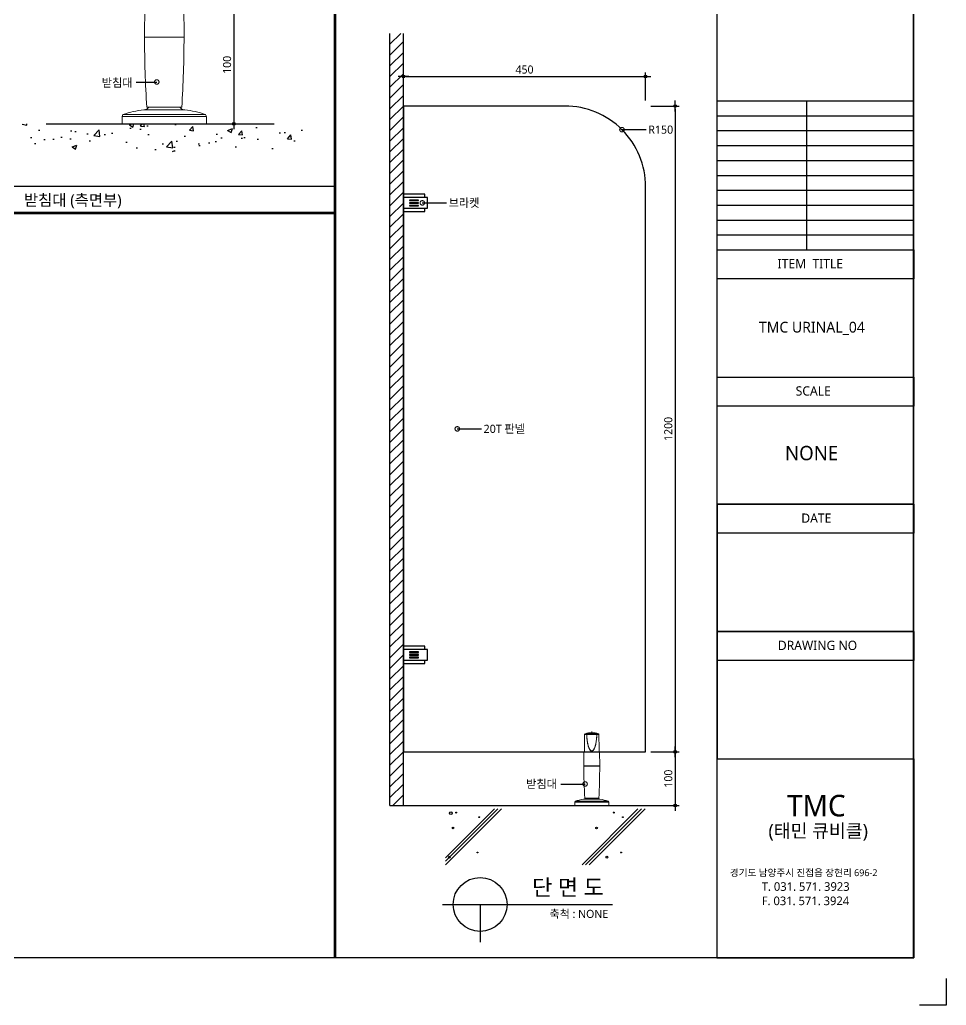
# Model space of a CAD drawing. Extents: x -256 to 8104, y -176 to 5714.
# Drawn here: x 4660 to 8104, y -176 to 3488 of the extents above; entities that cross this region are included whole.
import ezdxf
from ezdxf.enums import TextEntityAlignment as Align

# ---------------------------------------------------------------- set-up
doc = ezdxf.new("R2010")
doc.units = 0
doc.header["$LTSCALE"] = 30
doc.layers.get('0').update_dxf_attribs({"linetype": 'CONTINUOUS'})
doc.layers.get('DEFPOINTS').update_dxf_attribs({"linetype": 'CONTINUOUS'})
for name, color, linetype in [('curior-0Line', 252, 'CONTINUOUS'), ('DIM', 7, 'CONTINUOUS'), ('TIT', 3, 'CONTINUOUS'), ('문자', 3, 'CONTINUOUS'), ('부자재', 4, 'CONTINUOUS'), ('치수', 1, 'CONTINUOUS'), ('판넬', 2, 'CONTINUOUS'), ('해치', 8, 'CONTINUOUS')]:
    doc.layers.add(name, color=color, linetype=linetype)
doc.styles.add('돋움', font='malgun.ttf')
doc.dimstyles.new('10', dxfattribs={"dimscale": 10, "dimtxt": 3, "dimasz": 1, "dimexe": 1.5, "dimexo": 2, "dimgap": 1, "dimtad": 1, "dimdec": 0, "dimlunit": 6, "dimtxsty": '돋움', "dimblk": 'DIMDOT', "dimcen": -1, "dimdle": 1.5, "dimclrt": 3, "dimazin": 3, "dimtfac": 1, "dimtdec": 0, "dimtix": 1, "dimtmove": 2, "dimatfit": 3, "dimldrblk": 'DIMDOT', "dimarcsym": 0})

# ---------------------------------------------------------------- blocks, each defined once
blk = doc.blocks.new('_DOTSMALL')
at = {"color": 0, "linetype": 'ByBlock', "const_width": 0.5}
blk.add_lwpolyline([(-0.0625, 0, 1), (0.0625, 0, 1)], format="xyb", close=True, dxfattribs=at)
blk = doc.blocks.new('A$C63EC304E')
at = {"layer": '치수', "color": 1, "xscale": 2.5, "yscale": 2.5, "zscale": 2.5, "rotation": 234.3098741996962}
blk.add_blockref('_DOTSMALL', (0.31, 0.31), dxfattribs=at)
blk = doc.blocks.new('A$C2BC9653E')
at = {"layer": '치수', "xscale": 0.3333333333333333, "yscale": 0.3333333333333333, "zscale": 0.3333333333333333}
blk.add_blockref('A$C63EC304E', (0, 0), dxfattribs=at)
blk = doc.blocks.new('A$C7FC71301')
at = {"layer": '치수', "rotation": 180}
blk.add_blockref('A$C2BC9653E', (0.208, 0.208), dxfattribs=at)
blk = doc.blocks.new('A$C4A20372B')
at = {"layer": '치수'}
blk.add_blockref('A$C7FC71301', (0, 0), dxfattribs=at)
blk = doc.blocks.new('A$C566469F5')
at = {"layer": '치수'}
blk.add_blockref('A$C4A20372B', (0, 0), dxfattribs=at)
blk = doc.blocks.new('A$C7E317CD4')
at = {"layer": '해치', "xscale": 2, "yscale": 2, "zscale": 2}
blk.add_blockref('A$C566469F5', (0, 0), dxfattribs=at)
blk = doc.blocks.new('A$C601D7F27')
at = {"layer": '치수'}
blk.add_blockref('A$C7E317CD4', (0, 0), dxfattribs=at)
blk = doc.blocks.new('A$C38802C08')
at = {"layer": '치수'}
blk.add_blockref('A$C601D7F27', (0, 0), dxfattribs=at)
blk = doc.blocks.new('U_T460_F')
at = {"color": 0, "lineweight": 0}
blk.add_line((0.03, 51.22), (0, 52.07), dxfattribs=at)
at = {"color": 0, "lineweight": 15}
for p, q in [((-4.48, 50.03), (-6.33, 50.03)), ((-5.93, 50.51), (-4.49, 50.51)), ((-4.49, 50.62), (-4.49, 50.51)), ((-4.46, 50.46), (-4.47, 50.57)), ((-4.43, 50.62), (-4.42, 50.51)), ((4.43, 50.03), (-4.43, 50.03)), ((-4.42, 50.51), (4.42, 50.51)), ((4.42, 50.51), (4.43, 50.62)), ((4.47, 50.57), (4.46, 50.46)), ((6.33, 50.03), (4.48, 50.03)), ((4.49, 50.51), (4.49, 50.62)), ((4.49, 50.51), (5.93, 50.51)), ((0, 38.43), (0, 38.37)), ((-6.91, 37.85), (-7, 27.85)), ((-6.44, 37.85), (-6.91, 37.85)), ((6.91, 37.85), (6.44, 37.85)), ((7, 27.85), (6.91, 37.85)), ((-7, 27.85), (7, 27.85)), ((-0.77, 27.8), (-7, 27.8)), ((-6, 27.85), (-6, 27.8)), ((7, 27.8), (-0.77, 27.8)), ((6, 27.8), (6, 27.85)), ((7.25, 4.45), (-7.25, 4.45)), ((-7.08, 4.5), (7.08, 4.5)), ((-0.68, 5.3), (-6.2, 5.3)), ((6.2, 5.3), (-0.68, 5.3)), ((-14.67, 2.98), (-15, 2.36)), ((-15, 2.36), (-15, 0)), ((15, 2.36), (-15, 2.36)), ((-14.67, 2.98), (14.67, 2.98)), ((15, 2.36), (14.67, 2.98)), ((15, 0), (15, 2.36)), ((15, 0), (-15, 0))]:
    blk.add_line(p, q, dxfattribs=at)
at = {"color": 0, "lineweight": 15, "flags": 128}
for points in [[(-6.33, 50.03), (-6.43, 39.55), (-6.44, 37.85)], [(6.44, 37.85), (6.43, 39.55), (6.33, 50.03)]]:
    blk.add_lwpolyline(points, dxfattribs=at)
at = {"color": 0, "lineweight": 15}
for centre, radius, start, end in [((0, 26.35), 24.87, 76.2089, 103.7911), ((0, 26.35), 24.68, 79.5103, 100.4897), ((-4.41, 50.46), 0.0494, 99.6013, 180.9536), ((-4.43, 49.96), 0.0676, 89.8126, 104.7087), ((4.41, 50.46), 0.0494, 359.0464, 80.3987), ((4.43, 49.96), 0.0676, 75.2913, 90.1874), ((309.81, 27.8), 316.81, 180, 184.0727), ((-309.81, 27.8), 316.81, 355.9273, 0), ((-3.11, -36.12), 40.78, 95.8321, 106.4688), ((-7.08, 4.38), 0.125, 93.0819, 147.303), ((-7.2, 6.7), 2.2, 273.0819, 320.4788), ((7.2, 6.7), 2.2, 219.5212, 266.9181), ((7.07, 4.38), 0.125, 32.697, 86.9181), ((3.11, -36.12), 40.78, 73.5312, 84.1679)]:
    blk.add_arc(centre, radius, start, end, dxfattribs=at)
for points, knots in [([(4.43, 50.62), (3.95, 50.7), (3.07, 50.84), (1.75, 50.97), (0.5, 51.03), (-0.73, 51.02), (-1.93, 50.95), (-3.16, 50.83), (-3.99, 50.69), (-4.43, 50.62)], [0, 0, 0, 0, 0.162028, 0.302727, 0.443426, 0.583945, 0.717175, 0.850406, 1, 1, 1, 1]), ([(-6.33, 50.03), (-6.32, 50.08), (-6.31, 50.19), (-6.23, 50.33), (-6.1, 50.45), (-5.99, 50.49), (-5.93, 50.51)], [0, 0, 0, 0, 0.237766, 0.475288, 0.719622, 1, 1, 1, 1]), ([(-4.49, 50.51), (-4.49, 50.49), (-4.49, 50.45), (-4.49, 50.32), (-4.48, 50.18), (-4.48, 50.08), (-4.48, 50.03)], [0, 0, 0, 0, 0.334093, 0.590931, 0.797381, 1, 1, 1, 1]), ([(4.48, 50.03), (4.45, 49.53), (4.41, 48.53), (4.25, 46.98), (4.02, 45.39), (3.67, 43.75), (3.29, 42.42), (2.9, 41.38), (2.58, 40.69), (2.26, 40.09), (1.92, 39.57), (1.58, 39.17), (1.27, 38.87), (0.99, 38.66), (0.68, 38.49), (0.38, 38.39), (0.09, 38.35), (-0.26, 38.35), (-0.64, 38.46), (-1.02, 38.68), (-1.41, 38.98), (-1.81, 39.42), (-2.23, 40.03), (-2.59, 40.7), (-2.92, 41.43), (-3.2, 42.18), (-3.52, 43.2), (-3.84, 44.49), (-4.16, 46.26), (-4.38, 48.1), (-4.45, 49.43), (-4.48, 50.03)], [0, 0, 0, 0, 0.056109, 0.112217, 0.175281, 0.238353, 0.301443, 0.333042, 0.364629, 0.387953, 0.411299, 0.434541, 0.447611, 0.460668, 0.473897, 0.487096, 0.496849, 0.5066, 0.526009, 0.540576, 0.555174, 0.581659, 0.608219, 0.638624, 0.669049, 0.699366, 0.729689, 0.790416, 0.85116, 0.932397, 1, 1, 1, 1]), ([(-4.47, 50.57), (-4.47, 50.57), (-4.47, 50.59), (-4.46, 50.6), (-4.44, 50.61), (-4.43, 50.62), (-4.43, 50.62), (-4.43, 50.62)], [0, 0, 0, 0, 0.242569, 0.485194, 0.726282, 0.964202, 1, 1, 1, 1]), ([(0, 38.37), (0, 38.37), (-0.06, 38.37), (-0.22, 38.38), (-0.46, 38.44), (-0.73, 38.54), (-1, 38.7), (-1.34, 38.96), (-1.71, 39.35), (-2.09, 39.86), (-2.41, 40.4), (-2.76, 41.13), (-3.13, 42.04), (-3.48, 43.15), (-3.76, 44.3), (-3.99, 45.45), (-4.17, 46.59), (-4.3, 47.73), (-4.4, 48.87), (-4.43, 49.64), (-4.45, 50.03)], [0, 0, 0, 0, 0.000002, 0.013987, 0.034489, 0.055571, 0.080059, 0.105024, 0.152856, 0.201778, 0.249419, 0.29733, 0.385736, 0.474191, 0.564237, 0.654293, 0.740421, 0.826551, 0.913276, 1, 1, 1, 1]), ([(-4.42, 50.51), (-4.43, 50.48), (-4.43, 50.44), (-4.44, 50.31), (-4.44, 50.17), (-4.44, 50.08), (-4.43, 50.03)], [0, 0, 0, 0, 0.356402, 0.614532, 0.805916, 1, 1, 1, 1]), ([(-4.43, 50.03), (-4.41, 49.52), (-4.36, 48.5), (-4.21, 46.98), (-4, 45.59), (-3.75, 44.32), (-3.55, 43.56), (-3.45, 43.18)], [0, 0, 0, 0, 0.219748, 0.439653, 0.659373, 0.829518, 1, 1, 1, 1]), ([(4.45, 50.03), (4.42, 49.41), (4.36, 48.17), (4.15, 46.33), (3.83, 44.51), (3.45, 43.05), (3.09, 41.94), (2.78, 41.16), (2.42, 40.4), (2.02, 39.76), (1.61, 39.22), (1.23, 38.86), (0.87, 38.62), (0.58, 38.47), (0.28, 38.39), (0.09, 38.37), (0, 38.37), (0, 38.37)], [0, 0, 0, 0, 0.139533, 0.279422, 0.419174, 0.55852, 0.622381, 0.686418, 0.750267, 0.813869, 0.859301, 0.904612, 0.931264, 0.957863, 0.97894, 0.999998, 1, 1, 1, 1]), ([(0, 38.43), (0.09, 38.43), (0.27, 38.44), (0.56, 38.52), (0.86, 38.66), (1.21, 38.9), (1.58, 39.26), (1.99, 39.78), (2.38, 40.42), (2.75, 41.17), (3.06, 41.95), (3.34, 42.77), (3.58, 43.64), (3.86, 44.83), (4.11, 46.19), (4.22, 47.27), (4.27, 47.72)], [0, 0, 0, 0, 0.024622, 0.050056, 0.081479, 0.113781, 0.16786, 0.22326, 0.299617, 0.376057, 0.45452, 0.533001, 0.618025, 0.703055, 0.874245, 1, 1, 1, 1]), ([(4.27, 47.72), (4.29, 47.88), (4.38, 48.64), (4.41, 49.41), (4.43, 50.03)], [0, 0, 0, 0, 0.201287, 1, 1, 1, 1]), ([(4.43, 50.03), (4.44, 50.08), (4.44, 50.18), (4.44, 50.32), (4.43, 50.44), (4.43, 50.48), (4.42, 50.51)], [0, 0, 0, 0, 0.2036504, 0.4131033, 0.6693873, 1, 1, 1, 1]), ([(4.43, 50.62), (4.43, 50.62), (4.44, 50.61), (4.45, 50.6), (4.46, 50.59), (4.47, 50.58), (4.47, 50.57), (4.47, 50.57)], [0, 0, 0, 0, 0.235302, 0.470524, 0.707668, 0.947927, 1, 1, 1, 1]), ([(4.46, 50.46), (4.46, 50.44), (4.46, 50.4), (4.46, 50.29), (4.46, 50.16), (4.45, 50.07), (4.45, 50.03)], [0, 0, 0, 0, 0.335931, 0.593051, 0.800431, 1, 1, 1, 1]), ([(4.48, 50.03), (4.48, 50.08), (4.48, 50.17), (4.49, 50.31), (4.49, 50.44), (4.49, 50.48), (4.49, 50.51)], [0, 0, 0, 0, 0.188174, 0.37552, 0.632642, 1, 1, 1, 1]), ([(5.93, 50.51), (5.99, 50.49), (6.11, 50.45), (6.24, 50.32), (6.32, 50.17), (6.33, 50.07), (6.33, 50.03)], [0, 0, 0, 0, 0.276955, 0.554541, 0.815504, 1, 1, 1, 1]), ([(-3.45, 43.18), (-3.34, 42.81), (-3.12, 42.06), (-2.74, 41.15), (-2.38, 40.43), (-2.06, 39.89), (-1.69, 39.38), (-1.32, 39), (-0.98, 38.74), (-0.72, 38.59), (-0.45, 38.49), (-0.21, 38.43), (-0.06, 38.43), (0, 38.43)], [0, 0, 0, 0, 0.188721, 0.376956, 0.477773, 0.578545, 0.680339, 0.781871, 0.833486, 0.885032, 0.928109, 0.971135, 1, 1, 1, 1])]:
    blk.add_open_spline(points, degree=3, knots=knots, dxfattribs=at)
blk = doc.blocks.new('DIMDOT')
at = {"linetype": 'Continuous'}
blk.add_line((-2, 0), (2, 0), dxfattribs=at)
for radius in [0.5, 0.25]:
    blk.add_circle((0, 0), radius, dxfattribs=at)
blk = doc.blocks.new('*D31')
at = {"layer": 'DEFPOINTS', "color": 0}
for p in [(5428, 3538.9), (5428, 3100.8), (5456.6, 3100.8)]:
    blk.add_point(p, dxfattribs=at)
at = {"layer": 'DIM', "color": 0, "lineweight": -2}
for p, q in [((5448, 3538.9), (5471.6, 3538.9)), ((5456.6, 3528.9), (5456.6, 3110.8)), ((5448, 3100.8), (5471.6, 3100.8))]:
    blk.add_line(p, q, dxfattribs=at)
at = {"layer": 'DIM', "color": 0, "lineweight": -2, "xscale": 10, "yscale": 10, "zscale": 10}
for p, rotation in [((5456.6, 3538.9), 90), ((5456.6, 3100.8), 270)]:
    blk.add_blockref('DIMDOT', p, dxfattribs=dict(at, rotation=rotation))
at = {"layer": 'DIM', "color": 3, "insert": (5431, 3319.8), "char_height": 30, "attachment_point": 5, "rotation": 90, "style": '돋움'}
blk.add_mtext('100', dxfattribs=at)
blk = doc.blocks.new('U_T170_L')
at = {"color": 0}
for points in [[(0, 5.25), (20, 5.25), (20, 8), (0, 8)], [(0, -4.95), (22.5, -4.95), (22.5, 4.95), (0, 4.95)], [(5.54, 2.175), (13.9, 2.175), (13.9, 2.675), (5.54, 2.675)], [(5.54, -0.3), (13.9, -0.3), (13.9, 0.2), (5.54, 0.2)], [(0, -8), (20, -8), (20, -5.25), (0, -5.25)], [(5.54, -2.775), (13.9, -2.775), (13.9, -2.275), (5.54, -2.275)]]:
    blk.add_lwpolyline(points, close=True, dxfattribs=at)
blk = doc.blocks.new('*D35')
at = {"layer": 'DEFPOINTS', "color": 0}
for p in [(6986.5, 3276.7), (6086.5, 3166.7), (6986.5, 3166.7)]:
    blk.add_point(p, dxfattribs=at)
at = {"layer": 'DIM', "color": 0, "lineweight": -2}
for p, q in [((6086.5, 3186.7), (6086.5, 3291.7)), ((6096.5, 3276.7), (6976.5, 3276.7)), ((6986.5, 3186.7), (6986.5, 3291.7))]:
    blk.add_line(p, q, dxfattribs=at)
at = {"layer": 'DIM', "color": 0, "lineweight": -2, "xscale": 10, "yscale": 10, "zscale": 10, "rotation": 180}
blk.add_blockref('DIMDOT', (6086.5, 3276.7), dxfattribs=at)
at = {"layer": 'DIM', "color": 0, "lineweight": -2, "xscale": 10, "yscale": 10, "zscale": 10}
blk.add_blockref('DIMDOT', (6986.5, 3276.7), dxfattribs=at)
at = {"layer": 'DIM', "color": 3, "insert": (6536.5, 3302.2), "char_height": 30, "attachment_point": 5, "style": '돋움'}
blk.add_mtext('450', dxfattribs=at)
blk = doc.blocks.new('*D36')
at = {"layer": 'DEFPOINTS', "color": 0}
for p in [(6986.5, 3166.7), (6986.5, 766.7), (7096.5, 766.7)]:
    blk.add_point(p, dxfattribs=at)
at = {"layer": 'DIM', "color": 0, "lineweight": -2}
for p, q in [((7006.5, 3166.7), (7111.5, 3166.7)), ((7096.5, 3156.7), (7096.5, 776.7)), ((7006.5, 766.7), (7111.5, 766.7))]:
    blk.add_line(p, q, dxfattribs=at)
at = {"layer": 'DIM', "color": 0, "lineweight": -2, "xscale": 10, "yscale": 10, "zscale": 10}
for p, rotation in [((7096.5, 3166.7), 90), ((7096.5, 766.7), 270)]:
    blk.add_blockref('DIMDOT', p, dxfattribs=dict(at, rotation=rotation))
at = {"layer": 'DIM', "color": 3, "insert": (7071, 1966.7), "char_height": 30, "attachment_point": 5, "rotation": 90, "style": '돋움'}
blk.add_mtext('1200', dxfattribs=at)
blk = doc.blocks.new('*D37')
at = {"layer": 'DEFPOINTS', "color": 0}
for p in [(6986.5, 766.7), (6986.5, 566.7), (7096.5, 566.7)]:
    blk.add_point(p, dxfattribs=at)
at = {"layer": 'DIM', "color": 0, "lineweight": -2}
for p, q in [((7006.5, 766.7), (7111.5, 766.7)), ((7096.5, 756.7), (7096.5, 576.7)), ((7006.5, 566.7), (7111.5, 566.7))]:
    blk.add_line(p, q, dxfattribs=at)
at = {"layer": 'DIM', "color": 0, "lineweight": -2, "xscale": 10, "yscale": 10, "zscale": 10}
for p, rotation in [((7096.5, 766.7), 90), ((7096.5, 566.7), 270)]:
    blk.add_blockref('DIMDOT', p, dxfattribs=dict(at, rotation=rotation))
at = {"layer": 'DIM', "color": 3, "insert": (7071, 666.7), "char_height": 30, "attachment_point": 5, "rotation": 90, "style": '돋움'}
blk.add_mtext('100', dxfattribs=at)
blk = doc.blocks.new('URINAL_04')
at = {"layer": '해치'}
h = blk.add_hatch(dxfattribs=at)
h.set_pattern_fill('AR-CONC', color=256, style=0)
h.set_pattern_definition([(50, (3239.55, 1564.04), (182.185, -15.939), [19.05, -209.55]), (355, (3239.55, 1564.04), (-35.243, 191.057), [15.24, -167.64]), (100.451, (3254.73, 1562.71), (146.943, 175.117), [16.19, -178.09]), (46.184, (3239.55, 1614.84), (271.079, -42.042), [28.575, -314.325]), (96.636, (3262.14, 1611.34), (237.404, 247.426), [24.285, -267.135]), (351.184, (3239.55, 1614.84), (237.405, 247.425), [22.86, -251.46]), (21, (3264.95, 1602.14), (151.615, -102.2655), [19.05, -209.55]), (326, (3264.95, 1602.14), (61.802, 184.188), [15.24, -167.64]), (71.4514, (3277.58, 1593.62), (213.416, 81.923), [16.19, -178.09]), (37.5, (3239.546, 1564.04), (3.0886, 84.555), [0, -165.608, 0, -170.18, 0, -168.275]), (7.5, (3239.55, 1564.04), (66.8197, 100.1806), [0, -97.028, 0, -161.798, 0, -64.135]), (327.5, (3182.904, 1564.04), (135.5906, -5.7287), [0, -63.5, 0, -198.12, 0, -262.89]), (317.5, (3157.5, 1564.04), (148.129, 25.4265), [0, -82.55, 0, -131.572, 0, -186.69])])
h.paths.add_polyline_path([(5719.1, 2997.8), (5719.1, 3100.8), (4668.9, 3100.8), (4668.9, 2997.8)])
for p, q in [((6036.5, 566.7), (6036.5, 3436.3)), ((6086.5, 566.7), (6086.5, 3436.3)), ((6036.5, 566.7), (6086.5, 566.7)), ((6086.5, 566.7), (6191.1, 566.7)), ((6191.1, 566.8), (7024.2, 566.8))]:
    blk.add_line(p, q)
at = {"color": 2}
for p, q in [((4758.3, 3100.8), (5606, 3100.8)), ((8104.1, -75.8), (8104.1, -175.8)), ((8104.1, -75.8), (8104.1, -175.8)), ((8104.1, -75.8), (8104.1, -175.8)), ((8104.1, -175.8), (8004.1, -175.8)), ((8104.1, -175.8), (8004.1, -175.8)), ((8104.1, -175.8), (8004.1, -175.8))]:
    blk.add_line(p, q, dxfattribs=at)
at = {"color": 8}
blk.add_line((4446.7, 2869.2), (5832, 2869.2), dxfattribs=at)
at = {"color": 2}
for points in [[(-0.7, 5538.4), (7251.6, 5538.4), (7251.6, 0.1), (-0.7, 0.1)], [(-0.7, 5538.4), (7251.6, 5538.4), (7251.6, 0.1), (-0.7, 0.1)], [(-0.7, 5538.4), (7981.2, 5538.4), (7981.2, 0.1), (-0.7, 0.1)]]:
    blk.add_lwpolyline(points, close=True, dxfattribs=at)
at = {"color": 8, "const_width": 10}
for points in [[(5832, 0.1), (5832, 5538.4)], [(47.4, 2769.2), (5832, 2769.2)]]:
    blk.add_lwpolyline(points, dxfattribs=at)
at = {"layer": 'curior-0Line'}
for p, q in [((7251.6, 5538.4), (7251.6, 0.8)), ((7252, 3185.9), (7984.1, 3185.9)), ((7584.2, 3185.9), (7584.2, 2632.2)), ((7252, 3130.6), (7984.1, 3130.6)), ((7252, 3075.2), (7984.1, 3075.2)), ((7252, 3019.8), (7984.1, 3019.8)), ((7252, 2964.4), (7984.1, 2964.4)), ((7252, 2909.1), (7984.1, 2909.1)), ((7252, 2853.7), (7984.1, 2853.7)), ((7252, 2798.3), (7984.1, 2798.3)), ((7252, 2742.9), (7984.1, 2742.9)), ((7252, 2687.6), (7984.1, 2687.6)), ((7252, 2632.2), (7984.1, 2632.2))]:
    blk.add_line(p, q, dxfattribs=at)
for points in [[(7984.1, 5538.4), (7251.6, 5538.4), (7251.6, 0.1), (7984.1, 0.1)], [(7252, 2632.2), (7984.1, 2632.2), (7984.1, 2524.5), (7252, 2524.5)], [(7252, 2159.3), (7984.1, 2159.3), (7984.1, 2051.6), (7252, 2051.6)], [(7252, 1213.5), (7984.1, 1213.5), (7984.1, 1686.4), (7252, 1686.4)], [(7252, 1686.4), (7984.1, 1686.4), (7984.1, 1578.7), (7252, 1578.7)], [(7252, 740.6), (7984.1, 740.6), (7984.1, 1213.5), (7252, 1213.5)], [(7252, 1213.5), (7984.1, 1213.5), (7984.1, 1105.8), (7252, 1105.8)], [(7984.1, 0.8), (7252.3, 0.8), (7252.3, 740.6), (7984.1, 740.6)]]:
    blk.add_lwpolyline(points, close=True, dxfattribs=at)
at = {"layer": 'TIT', "color": 7}
for p, q in [((6231.4, 199.1), (6864.1, 199.1)), ((6371.8, 199.1), (6371.8, 59.1))]:
    blk.add_line(p, q, dxfattribs=at)
blk.add_circle((6371.4, 199.1), 100, dxfattribs=at)
at = {"layer": '치수'}
for p, q in [((5093.5, 3256), (5169.6, 3256)), ((6898.7, 3078.9), (6988.7, 3078.9)), ((6156.5, 2806.7), (6246.5, 2806.7)), ((6286.5, 1966.7), (6376.5, 1966.7)), ((6671.5, 646.7), (6761.5, 646.7))]:
    blk.add_line(p, q, dxfattribs=at)
at = {"layer": '판넬', "color": 1}
blk.add_lwpolyline([(6086.5, 766.7), (6986.5, 766.7), (6986.5, 2866.7, 0.414214), (6686.5, 3166.7), (6086.5, 3166.7)], format="xyb", close=True, dxfattribs=at)
at = {"layer": '해치'}
for p, q in [((6036.5, 3396.3), (6076.5, 3436.3)), ((6036.5, 3356.3), (6086.5, 3406.3)), ((6036.5, 3316.3), (6086.5, 3366.3)), ((6036.5, 3276.3), (6086.5, 3326.3)), ((6036.5, 3236.3), (6086.5, 3286.3)), ((6036.5, 3196.3), (6086.5, 3246.3)), ((6036.5, 3156.3), (6086.5, 3206.3)), ((6036.5, 3116.3), (6086.5, 3166.3)), ((6036.5, 3076.3), (6086.5, 3126.3)), ((6036.5, 3036.3), (6086.5, 3086.3)), ((6036.5, 2996.3), (6086.5, 3046.3)), ((6036.5, 2956.3), (6086.5, 3006.3)), ((6036.5, 2916.3), (6086.5, 2966.3)), ((6036.5, 2876.3), (6086.5, 2926.3)), ((6036.5, 2836.3), (6086.5, 2886.3)), ((6036.5, 2796.3), (6086.5, 2846.3)), ((6036.5, 2756.3), (6086.5, 2806.3)), ((6036.5, 2716.3), (6086.5, 2766.3)), ((6036.5, 2676.3), (6086.5, 2726.3)), ((6036.5, 2636.3), (6086.5, 2686.3)), ((6036.5, 2596.3), (6086.5, 2646.3)), ((6036.5, 2556.3), (6086.5, 2606.3)), ((6036.5, 2516.3), (6086.5, 2566.3)), ((6036.5, 2476.3), (6086.5, 2526.3)), ((6036.5, 2436.3), (6086.5, 2486.3)), ((6036.5, 2396.3), (6086.5, 2446.3)), ((6036.5, 2356.3), (6086.5, 2406.3)), ((6036.5, 2316.3), (6086.5, 2366.3)), ((6036.5, 2276.3), (6086.5, 2326.3)), ((6036.5, 2236.3), (6086.5, 2286.3)), ((6036.5, 2196.3), (6086.5, 2246.3)), ((6036.5, 2156.3), (6086.5, 2206.3)), ((6036.5, 2116.3), (6086.5, 2166.3)), ((6036.5, 2076.3), (6086.5, 2126.3)), ((6036.5, 2036.3), (6086.5, 2086.3)), ((6036.5, 1996.3), (6086.5, 2046.3)), ((6036.5, 1956.3), (6086.5, 2006.3)), ((6036.5, 1916.3), (6086.5, 1966.3)), ((6036.5, 1876.3), (6086.5, 1926.3)), ((6036.5, 1836.3), (6086.5, 1886.3)), ((6036.5, 1796.3), (6086.5, 1846.3)), ((6036.5, 1756.3), (6086.5, 1806.3)), ((6036.5, 1716.3), (6086.5, 1766.3)), ((6036.5, 1676.3), (6086.5, 1726.3)), ((6036.5, 1636.3), (6086.5, 1686.3)), ((6036.5, 1596.3), (6086.5, 1646.3)), ((6036.5, 1556.3), (6086.5, 1606.3)), ((6036.5, 1516.3), (6086.5, 1566.3)), ((6036.5, 1476.3), (6086.5, 1526.3)), ((6036.5, 1436.3), (6086.5, 1486.3)), ((6036.5, 1396.3), (6086.5, 1446.3)), ((6036.5, 1356.3), (6086.5, 1406.3)), ((6036.5, 1316.3), (6086.5, 1366.3)), ((6036.5, 1276.3), (6086.5, 1326.3)), ((6036.5, 1236.3), (6086.5, 1286.3)), ((6036.5, 1196.3), (6086.5, 1246.3)), ((6036.5, 1156.3), (6086.5, 1206.3)), ((6036.5, 1116.3), (6086.5, 1166.3)), ((6036.5, 1076.3), (6086.5, 1126.3)), ((6036.5, 1036.3), (6086.5, 1086.3)), ((6036.5, 996.3), (6086.5, 1046.3)), ((6036.5, 956.3), (6086.5, 1006.3)), ((6036.5, 916.3), (6086.5, 966.3)), ((6036.5, 876.3), (6086.5, 926.3)), ((6036.5, 836.3), (6086.5, 886.3)), ((6036.5, 796.3), (6086.5, 846.3)), ((6036.5, 756.3), (6086.5, 806.3)), ((6036.5, 716.3), (6086.5, 766.3)), ((6036.5, 676.3), (6086.5, 726.3)), ((6036.5, 636.3), (6086.5, 686.3)), ((6036.5, 596.3), (6086.5, 646.3)), ((6047, 566.7), (6086.5, 606.3)), ((6243.3, 372.7), (6424.6, 554)), ((6243.3, 346.2), (6451, 554)), ((6750.3, 346.2), (6958, 554)), ((6776.8, 346.2), (6984.5, 554))]:
    blk.add_line(p, q, dxfattribs=at)
at = {"layer": '해치', "color": 2}
for p, q in [((6243.3, 359.5), (6437.8, 554)), ((6763.5, 346.2), (6971.3, 554))]:
    blk.add_line(p, q, dxfattribs=at)
at = {"layer": '해치'}
for centre, radius in [((6262.7, 538.2), 4.8), ((6282.6, 540.4), 1.6), ((6368.3, 523.4), 1.6), ((6868.2, 540.4), 1.6), ((6901.8, 523.4), 1.6), ((6270.7, 483.4), 3.2), ((6804.2, 483.4), 3.2), ((6257, 374.7), 3.2), ((6361.9, 392.2), 1.6), ((6842.6, 374.7), 3.2), ((6895.4, 392.2), 1.6)]:
    blk.add_circle(centre, radius, dxfattribs=at)
at = {"layer": '부자재'}
for name, p, xscale, yscale in [('U_T460_F', (5197.6, 3100.8), 10.47368421052632, 11.57516512549538), ('U_T170_L', (6086.5, 2806.7), 4, 4), ('U_T170_L', (6086.5, 1126.7), 4, 4), ('U_T460_F', (6786.5, 566.7), 4.210526315789473, 5.284015852047556)]:
    blk.add_blockref(name, p, dxfattribs=dict(at, xscale=xscale, yscale=yscale))
at = {"layer": '해치', "xscale": 20, "yscale": 20, "zscale": 20}
blk.add_blockref('A$C38802C08', (5165.4, 3251.9), dxfattribs=at)
at = {"layer": '해치', "xscale": 20, "yscale": 20}
for p in [(6894.5, 3074.7), (6152.4, 2802.6), (6282.4, 1962.6), (6757.4, 642.6)]:
    blk.add_blockref('A$C38802C08', p, dxfattribs=at)
at = {"layer": 'curior-0Line', "color": 8, "char_height": 34.554, "attachment_point": 1}
for s, insert, width in [('{\\fMalgun Gothic|b0|i0|c129|p50;\\C0;ITEM  TITLE}', (7477, 2598), 397.448), ('{\\fMalgun Gothic|b0|i0|c129|p50;\\C0;SCALE}', (7544.3, 2125.1), 191.895), ('{\\fMalgun Gothic|b0|i0|c129|p50;\\C0;DATE}', (7565.3, 1652.2), 397.448), ('{\\fMalgun Gothic|b0|i0|c129|p50;\\C0;DRAWING NO}', (7478.1, 1179.3), 453.028)]:
    blk.add_mtext(s, dxfattribs=dict(at, insert=insert, width=width))
at = {"layer": 'curior-0Line', "color": 3, "width": 510.128, "attachment_point": 1}
for s, insert, char_height in [('{\\f맑은 고딕;TMC URINAL_04}', (7407.7, 2364.8), 40), ('{\\f맑은 고딕|c129|p50;\\C3;NONE\\C0;}', (7504.7, 1903.4), 53.161)]:
    blk.add_mtext(s, dxfattribs=dict(at, insert=insert, char_height=char_height))
at = {"layer": 'TIT', "style": '돋움'}
for s, height, p in [('받침대 (측면부)', 42, (5039.1, 2796.1)), ('(태민 큐비클)', 50, (7813, 447.6)), ('단 면 도', 60, (6831.2, 232.7))]:
    blk.add_text(s, height=height, dxfattribs=at).set_placement(p, align=Align.RIGHT)
blk.add_text('축척 : NONE', height=30, dxfattribs=at).set_placement((6629.6, 148.9))
at = {"layer": '문자', "style": '돋움'}
blk.add_text('받침대', height=30.34, dxfattribs=at).set_placement((5022.4, 3254.1), align=Align.MIDDLE)
for s, p in [('R150', (6996.7, 3063.9)), ('브라켓', (6254.5, 2791.7)), ('20T 판넬', (6384.5, 1951.7)), ('받침대', (6542.6, 631.7))]:
    blk.add_text(s, height=30.34, dxfattribs=at).set_placement(p)
at = {"layer": '문자', "color": 3, "style": '돋움'}
blk.add_text('TMC', height=80, dxfattribs=at).set_placement((7730, 526.4), align=Align.RIGHT)
at = {"layer": '문자', "color": 3, "insert": (7299.7, 329.8), "char_height": 25.517, "width": 722.929, "attachment_point": 1}
blk.add_mtext('{\\f맑은 고딕|c129|p50;\\C256;경기도 남양주시 진접읍 장현리 696-2}', dxfattribs=at)
at = {"layer": '문자', "insert": (7407.5, 281.6), "char_height": 31.896, "width": 581.466, "attachment_point": 1}
blk.add_mtext('{\\f맑은 고딕|c129|p50;\\C0; \\C256;T. 031. 571. 3923\\f굴림|c129|p50;       \\P\\f맑은 고딕|c129|p50; F. 031. 571. 3924\\C0;}', dxfattribs=at)
at = {"layer": 'DIM'}
for base, p1, p2, text, picture, middle in [((5456.6, 3100.8), (5428, 3538.9), (5428, 3100.8), '100', '*D31', (5431, 3319.8)), ((7096.5, 766.7), (6986.5, 3166.7), (6986.5, 766.7), '1200', '*D36', (7071, 1966.7)), ((7096.5, 566.7), (6986.5, 766.7), (6986.5, 566.7), '100', '*D37', (7071, 666.7))]:
    dim = blk.add_linear_dim(base=base, p1=p1, p2=p2, angle=270, text=text, dimstyle='10', dxfattribs=at)
    dim.commit()
    dim.dimension.update_dxf_attribs({"geometry": picture, "text_midpoint": middle})
dim = blk.add_linear_dim(base=(6986.5, 3276.7), p1=(6086.5, 3166.7), p2=(6986.5, 3166.7), text='450', dimstyle='10', dxfattribs=at)
dim.commit()
dim.dimension.update_dxf_attribs({"geometry": '*D35', "text_midpoint": (6536.5, 3302.2)})

msp = doc.modelspace()

# ---------------------------------------------------------------- block references
msp.add_blockref('URINAL_04', (0, 0))

doc.saveas('drawing.dxf')
